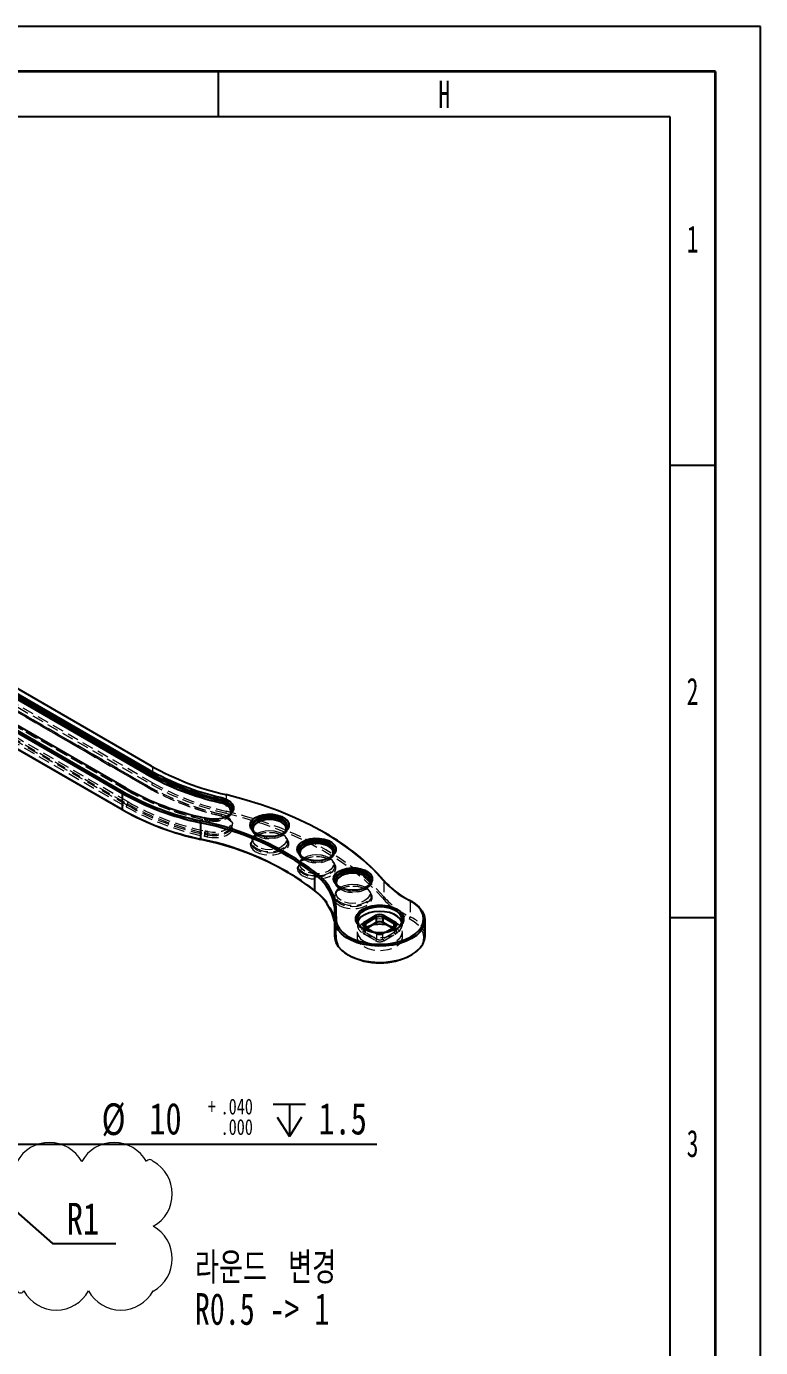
# Model space of a CAD drawing. Header units: millimetres. Extents: x 0 to 420, y 1 to 298.
# Drawn here: x 338.8 to 420, y 152 to 298 of the extents above; entities that cross this region are included whole.
import ezdxf

# ---------------------------------------------------------------- set-up
doc = ezdxf.new("R2010")
doc.units = ezdxf.units.MM
doc.linetypes.add('HIDDEN', pattern=[1.905, 1.27, -0.635])
for name, color, linetype in [('SLD-0', 179, 'Continuous'), ('레이어10', 30, 'Continuous'), ('치수선', 104, 'Continuous')]:
    doc.layers.add(name, color=color, linetype=linetype)
doc.layers.add('도면층1', color=4, linetype='Continuous', lineweight=35)
doc.layers.add('도면층2', color=3, linetype='Continuous', lineweight=25)
doc.styles.add('SLDTEXTSTYLE0', font='TXT', dxfattribs={"width": 0.75})
doc.styles.add('SLDTEXTSTYLE10', font='TXT', dxfattribs={"width": 0.694444})
doc.styles.add('SLDTEXTSTYLE4', font='TXT', dxfattribs={"width": 0.75, "bigfont": 'bigfont'})
doc.styles.add('SLDTEXTSTYLE6', font='TXT', dxfattribs={"width": 0.638186})
doc.dimstyles.new('SLDDIMSTYLE6', dxfattribs={"dimtxt": 3.5, "dimasz": 3.302, "dimexe": 0, "dimexo": 0.0625, "dimgap": 0.875, "dimtad": 0, "dimtih": 1, "dimtoh": 1, "dimdec": 3, "dimlfac": 1.5, "dimrnd": 1e-09, "dimzin": 12, "dimdsep": 46, "dimtxsty": 'SLDTEXTSTYLE0', "dimsah": 1, "dimcen": 0, "dimadec": 0, "dimazin": 3, "dimtfac": 1, "dimtdec": 3, "dimtofl": 0, "dimtmove": 0, "dimatfit": 3, "dimfxl": 1, "dimfrac": 2, "dimtolj": 1, "dimtzin": 12, "dimarcsym": 0})
doc.dimstyles.new('SLDDIMSTYLE7', dxfattribs={"dimtxt": 3.5, "dimasz": 3.302, "dimexe": 0, "dimexo": 0.0625, "dimgap": 0.875, "dimtad": 0, "dimtih": 1, "dimtoh": 1, "dimdec": 3, "dimlfac": 1.5, "dimrnd": 1e-09, "dimzin": 12, "dimdsep": 46, "dimtxsty": 'SLDTEXTSTYLE0', "dimblk1": 'NONE', "dimsah": 1, "dimcen": 0, "dimadec": 0, "dimazin": 3, "dimtol": 1, "dimtp": 0.04, "dimtfac": 1, "dimtdec": 3, "dimtmove": 0, "dimatfit": 3, "dimldrblk": 'NONE', "dimfxl": 1, "dimfrac": 2, "dimtolj": 1, "dimtzin": 4, "dimarcsym": 0})

# ---------------------------------------------------------------- blocks, each defined once
blk = doc.blocks.new('SW_SYMBOL_HOLE_DEPTH')
at = {"layer": '치수선', "color": 0}
for p, q in [((0, 875), (800, 875)), ((400, 875), (400, 75)), ((100, 555), (400, 75)), ((700, 555), (400, 75))]:
    blk.add_line(p, q, dxfattribs=at)
blk = doc.blocks.new('_D_17')
at = {"layer": '치수선', "transparency": 16777216}
for p, q in [((326.05, 174.45), (332.72, 174.45)), ((332.72, 174.45), (345.53, 174.45)), ((345.53, 174.45), (377.56, 174.45))]:
    blk.add_line(p, q, dxfattribs=at)
blk.add_solid([(332.72, 174.45), (336.02, 173.94), (336.02, 174.96)], dxfattribs=at)
at = {"layer": '치수선', "transparency": 16777216, "xscale": 0.004470703125, "yscale": 0.004470703125, "zscale": 0.004470703125}
blk.add_blockref('SW_SYMBOL_HOLE_DEPTH', (366.1, 174.94), dxfattribs=at)
at = {"layer": '치수선', "transparency": 16777216, "attachment_point": 1, "style": 'SLDTEXTSTYLE0'}
for s, insert, char_height in [('%%c', (347.12, 178.96), 3.5), ('10', (352.4, 179.02), 3.5), ('+', (358.86, 179.48), 1.75), ('.040', (360.28, 179.48), 1.75), ('1.5', (371.1, 179.02), 3.5), ('.000', (360.28, 177.22), 1.75)]:
    blk.add_mtext(s, dxfattribs=dict(at, insert=insert, char_height=char_height))
blk = doc.blocks.new('_None')
blk = doc.blocks.new('_D_19')
at = {"layer": '치수선', "transparency": 16777216}
for p, q in [((330.55, 173.29), (331.05, 172.84)), ((331.05, 172.84), (341.68, 163.45)), ((341.68, 163.45), (348.69, 163.45))]:
    blk.add_line(p, q, dxfattribs=at)
blk.add_solid([(331.05, 172.84), (333.19, 170.28), (333.86, 171.04)], dxfattribs=at)
at = {"layer": '치수선', "transparency": 16777216, "insert": (343.27, 167.96), "char_height": 3.5, "attachment_point": 1, "style": 'SLDTEXTSTYLE0'}
blk.add_mtext('R1', dxfattribs=at)
blk = doc.blocks.new('SW_REVISION_CLOUD_1')
at = {"layer": '레이어10', "color": 0, "linetype": 'Continuous', "lineweight": 18}
for centre, radius, start, end in [((-3.95, 5.17), 4.09, 28.955, 151.045), ((3.2, 5.17), 4.09, 28.955, 151.045), ((7.15, 6.94), 0.432, 28.955, 151.045), ((-5.55, 3.58), 4.09, 118.955, 241.045), ((5.55, 3.58), 4.09, 298.955, 61.045), ((-5.55, -3.58), 4.09, 118.955, 241.045), ((5.55, -3.58), 4.09, 298.955, 61.045), ((-7.15, -6.94), 0.432, 208.955, 331.045), ((-3.2, -5.17), 4.09, 208.955, 331.045), ((3.95, -5.17), 4.09, 208.955, 331.045)]:
    blk.add_arc(centre, radius, start, end, dxfattribs=at)

msp = doc.modelspace()

# ---------------------------------------------------------------- linework, layer by layer
at = {"color": 7, "linetype": 'Continuous', "lineweight": 25}
for p, q in [((352.192188, 215.687637), (282.667057, 255.823641)), ((282.667057, 255.660333), (352.192188, 215.524329)), ((282.773123, 256.007353), (352.298254, 215.871349)), ((352.651421, 216.238956), (283.409906, 256.211231)), ((349.385704, 213.225745), (278.402473, 254.203492)), ((278.508539, 254.387204), (349.49177, 213.409457)), ((349.83814, 213.780987), (279.152119, 254.587159)), ((352.086122, 215.340617), (282.560991, 255.476621)), ((278.402473, 252.407102), (349.385704, 211.429355)), ((349.49177, 211.368105), (278.508539, 252.345852)), ((352.192188, 215.524329), (352.086122, 215.340617)), ((352.298254, 215.871349), (352.192188, 215.687637)), ((352.192188, 215.687637), (352.192188, 215.524329)), ((349.385704, 213.225745), (349.49177, 213.409457)), ((349.385704, 213.225745), (349.385704, 211.429355)), ((360.349394, 212.384706), (360.292271, 212.182157)), ((360.406517, 212.750564), (360.349394, 212.548014)), ((360.349394, 212.548014), (360.349394, 212.384706)), ((349.49177, 211.368105), (349.385704, 211.429355)), ((358.0434, 209.970754), (358.09752, 210.173995)), ((358.0434, 209.970754), (358.0434, 208.174364)), ((371.880716, 208.811936), (371.774633, 208.873196)), ((358.09752, 208.132643), (358.0434, 208.174364)), ((370.663355, 204.29072), (370.785827, 204.463197)), ((370.663355, 204.29072), (370.663355, 202.49433)), ((378.343811, 203.577212), (378.208956, 203.661776)), ((381.423361, 201.262064), (381.317277, 201.323325)), ((372.887252, 199.221376), (372.887252, 197.424986)), ((372.907266, 199.479377), (373.056666, 199.594118)), ((376.190196, 198.996784), (377.427633, 199.711141)), ((376.296262, 198.813072), (376.190196, 198.996784)), ((377.533699, 199.527429), (376.296262, 198.813072)), ((376.296262, 198.813072), (376.296262, 198.404888)), ((376.437781, 198.323191), (377.533699, 198.955851)), ((377.427633, 198.8946), (376.437798, 198.323181)), ((377.533699, 199.527429), (377.427633, 199.711141)), ((377.427633, 198.8946), (377.533699, 198.955851)), ((377.533699, 198.955851), (377.533699, 199.527429)), ((378.240806, 199.527429), (378.346872, 199.711141)), ((379.478243, 198.813072), (378.240806, 199.527429)), ((378.240806, 199.527429), (378.240806, 198.955851)), ((378.240806, 198.955851), (379.336723, 198.323191)), ((378.346872, 198.8946), (378.240806, 198.955851)), ((378.346872, 199.711141), (379.584309, 198.996784)), ((379.336706, 198.323181), (378.346872, 198.8946)), ((379.584309, 198.996784), (379.478243, 198.813072)), ((379.478243, 198.404888), (379.478243, 198.813072)), ((382.887252, 197.424986), (382.887252, 199.221376)), ((377.23931, 197.860478), (376.190196, 198.466119)), ((379.584309, 198.466119), (378.535194, 197.860478)), ((374.351144, 195.384298), (374.457227, 195.323037)), ((381.317277, 195.323037), (381.423361, 195.384298))]:
    msp.add_line(p, q, dxfattribs=at)
at = {"color": 7, "linetype": 'HIDDEN', "lineweight": 18}
for p, q in [((283.515972, 256.149981), (352.757487, 216.177705)), ((279.258185, 254.525909), (349.944206, 213.719737)), ((349.944206, 213.556429), (279.258185, 254.3626)), ((279.364251, 254.30135), (350.050272, 213.495178)), ((282.560991, 254.25181), (352.086122, 214.115806)), ((352.192188, 214.054555), (282.667057, 254.190559)), ((283.409906, 254.169879), (352.651421, 214.197604)), ((352.757487, 214.381315), (283.515972, 254.353591)), ((279.258185, 252.892827), (349.944206, 212.086655)), ((349.944206, 211.923347), (279.258185, 252.729519)), ((350.050272, 212.270367), (279.364251, 253.076539)), ((282.667057, 254.027251), (352.192188, 213.891247)), ((352.298254, 213.829996), (282.773123, 253.966001)), ((279.152119, 252.545807), (349.83814, 211.739635)), ((352.651421, 216.238956), (352.757487, 216.177705)), ((352.757487, 216.177705), (352.757487, 214.381315)), ((349.944206, 213.719737), (349.83814, 213.780987)), ((349.944206, 213.719737), (349.944206, 213.556429)), ((350.050272, 213.495178), (349.944206, 213.556429)), ((352.192188, 214.054555), (352.086122, 214.115806)), ((352.192188, 214.054555), (352.192188, 213.891247)), ((352.192188, 213.891247), (352.298254, 213.829996)), ((352.757487, 214.381315), (352.651421, 214.197604)), ((349.83814, 211.739635), (349.944206, 211.923347)), ((350.050272, 212.270367), (349.944206, 212.086655)), ((349.944206, 212.086655), (349.944206, 211.923347)), ((360.84388, 213.083753), (360.901084, 213.041321)), ((360.901084, 213.041321), (360.901084, 211.244931)), ((358.45518, 210.527268), (358.509852, 210.485424)), ((358.509852, 210.485424), (358.509852, 210.322116)), ((358.564525, 210.280271), (358.509852, 210.322116)), ((358.779608, 210.452638), (358.835985, 210.410401)), ((358.835985, 210.410401), (358.835985, 210.247093)), ((360.349394, 210.914933), (360.292271, 210.957345)), ((360.349394, 210.914933), (360.349394, 210.751624)), ((360.349394, 210.751624), (360.406517, 210.709212)), ((360.901084, 211.244931), (360.84388, 211.042401)), ((361.002234, 210.663617), (360.896151, 210.724878)), ((360.896151, 210.439495), (361.002234, 210.500755)), ((361.002234, 210.664063), (361.108317, 210.725324)), ((361.108317, 210.439049), (361.002234, 210.500309)), ((361.587821, 211.317073), (361.587821, 211.480381)), ((358.564525, 209.05546), (358.509852, 208.852342)), ((358.509852, 208.852342), (358.509852, 208.689034)), ((358.835985, 210.247093), (358.892362, 210.204857)), ((358.835985, 208.77732), (358.892362, 208.980045)), ((361.587821, 209.683991), (361.587821, 209.847299)), ((363.690505, 209.561338), (363.690505, 209.39803)), ((367.690505, 209.39803), (367.690505, 209.561338)), ((358.509852, 208.689034), (358.45518, 208.485916)), ((358.835985, 208.614012), (358.779608, 208.411286)), ((358.835985, 208.77732), (358.835985, 208.614012)), ((363.690505, 207.928257), (363.690505, 207.764949)), ((364.169979, 208.806323), (364.276062, 208.745063)), ((364.276062, 208.581224), (364.169979, 208.519963)), ((364.382145, 208.805793), (364.276062, 208.744532)), ((364.276062, 208.581755), (364.382145, 208.520494)), ((367.104949, 208.744532), (366.998866, 208.805793)), ((366.998866, 208.520494), (367.104949, 208.581755)), ((367.104949, 208.745063), (367.211032, 208.806323)), ((367.211032, 208.519963), (367.104949, 208.581224)), ((367.690505, 207.764949), (367.690505, 207.928257)), ((368.889148, 206.899012), (368.889148, 206.735704)), ((369.368621, 206.143997), (369.474705, 206.082737)), ((369.474705, 205.918898), (369.368621, 205.857638)), ((369.580788, 206.143467), (369.474705, 206.082206)), ((369.474705, 205.919429), (369.580788, 205.858168)), ((372.303591, 206.082206), (372.197508, 206.143467)), ((372.197508, 205.858168), (372.303591, 205.919429)), ((372.303591, 206.082737), (372.409675, 206.143997)), ((372.409675, 205.857638), (372.303591, 205.918898)), ((372.889148, 206.735704), (372.889148, 206.899012)), ((367.743469, 204.505459), (367.637386, 204.56672)), ((368.889148, 205.265931), (368.889148, 205.102623)), ((372.889148, 205.102623), (372.889148, 205.265931)), ((372.917124, 203.629818), (372.917124, 203.46651)), ((376.917124, 203.46651), (376.917124, 203.629818)), ((378.343811, 203.577212), (378.343811, 201.780822)), ((370.785827, 202.421845), (370.663355, 202.49433)), ((372.917124, 201.996737), (372.917124, 201.833428)), ((373.396597, 202.874803), (373.502681, 202.813543)), ((373.502681, 202.649704), (373.396597, 202.588443)), ((373.608764, 202.874272), (373.502681, 202.813012)), ((373.502681, 202.650235), (373.608764, 202.588974)), ((376.331567, 202.813012), (376.225484, 202.874272)), ((376.225484, 202.588974), (376.331567, 202.650235)), ((376.331567, 202.813543), (376.437651, 202.874803)), ((376.437651, 202.588443), (376.331567, 202.649704)), ((376.917124, 201.833428), (376.917124, 201.996737)), ((378.343811, 201.780822), (378.208956, 201.620424)), ((380.635414, 201.696489), (380.741497, 201.635229)), ((372.9573, 198.32799), (372.9573, 200.12438)), ((381.228543, 201.368683), (381.128304, 201.426745)), ((381.228543, 201.368683), (381.423361, 201.262064)), ((381.228543, 201.368683), (381.228543, 199.572293)), ((372.907266, 199.479377), (372.907266, 197.682987)), ((375.387252, 199.221376), (375.387252, 198.731451)), ((380.387252, 198.731451), (380.387252, 199.221376)), ((381.228543, 199.572293), (381.128304, 199.385393)), ((372.907266, 197.682987), (372.887252, 197.424986)), ((373.056666, 197.552766), (372.907266, 197.682987)), ((375.387252, 197.914911), (375.387252, 197.302505)), ((376.013115, 198.262292), (376.119198, 198.201032)), ((376.149815, 198.60897), (376.149815, 198.037392)), ((376.296262, 198.404868), (376.190196, 198.466119)), ((376.437798, 198.323181), (376.190196, 198.180243)), ((376.190196, 198.180243), (376.296262, 198.241494)), ((376.190196, 197.649578), (376.296262, 197.83329)), ((376.190196, 197.649578), (377.427633, 196.935221)), ((376.296262, 198.404888), (376.296262, 198.241494)), ((376.296262, 198.404868), (377.533699, 197.690511)), ((376.296262, 197.83329), (376.296262, 198.404868)), ((376.296262, 198.241494), (376.437781, 198.323191)), ((377.533699, 197.118933), (376.296262, 197.83329)), ((377.427633, 197.751762), (377.23931, 197.860478)), ((377.427633, 197.751762), (377.533699, 197.690511)), ((377.533699, 197.690511), (377.533699, 197.118933)), ((378.240806, 197.690511), (379.478243, 198.404868)), ((379.478243, 197.83329), (378.240806, 197.118933)), ((378.346872, 197.751762), (378.240806, 197.690511)), ((378.240806, 197.118933), (378.240806, 197.690511)), ((378.535194, 197.860478), (378.346872, 197.751762)), ((378.346872, 196.935221), (379.584309, 197.649578)), ((379.584309, 198.180243), (379.336706, 198.323181)), ((379.336723, 198.323191), (379.478243, 198.241494)), ((379.584309, 198.466119), (379.478243, 198.404868)), ((379.478243, 198.241494), (379.478243, 198.404888)), ((379.478243, 198.404868), (379.478243, 197.83329)), ((379.478243, 198.241494), (379.584309, 198.180243)), ((379.478243, 197.83329), (379.584309, 197.649578)), ((379.624689, 198.037392), (379.624689, 198.60897)), ((379.655306, 198.201032), (379.76139, 198.262292)), ((380.387252, 197.302505), (380.387252, 197.914911)), ((377.533699, 197.118933), (377.427633, 196.935221)), ((378.240806, 197.118933), (378.346872, 196.935221))]:
    msp.add_line(p, q, dxfattribs=at)
at = {"color": 7, "linetype": 'Continuous', "lineweight": 25, "flags": 128}
for points in [[(360.406517, 212.750564), (360.892408, 212.589455), (361.289689, 212.361339), (361.571378, 212.081711), (361.718342, 211.76956), (361.720601, 211.446088), (361.578002, 211.133263), (361.300228, 210.852332), (360.906147, 210.622375), (360.422521, 210.459009), (359.882199, 210.373331), (359.321876, 210.371158), (358.779608, 210.452638)], [(361.407096, 211.000755), (361.436365, 211.236951), (361.341098, 211.535406), (361.104264, 211.806344), (360.744986, 212.02789), (360.292271, 212.182157)], [(361.053355, 210.694693), (361.180757, 210.782211), (361.439151, 211.043543), (361.571803, 211.334544), (361.569701, 211.635449), (361.432989, 211.925823), (361.170953, 212.185944), (360.801388, 212.398145), (360.349394, 212.548014)], [(360.349394, 212.384706), (360.801388, 212.234837), (361.170953, 212.022636), (361.432989, 211.762515), (361.569701, 211.472141), (361.582813, 211.398727)], [(378.208956, 203.661776), (377.174132, 204.791968), (376.012392, 205.880282), (374.728799, 206.921975), (373.328947, 207.912508), (371.818937, 208.847564), (370.205348, 209.723068), (368.495212, 210.535205), (366.695984, 211.280436), (364.815502, 211.955512), (362.861963, 212.557492), (360.84388, 213.083753)], [(364.170226, 208.806181), (363.83991, 209.052013), (363.625874, 209.337544), (363.541566, 209.644833), (363.592284, 209.954572), (363.774841, 210.247298), (364.077767, 210.504619), (364.482026, 210.710366), (364.962219, 210.851611), (365.488173, 210.91948), (366.02684, 210.909707), (366.544373, 210.822908), (367.008256, 210.664535), (367.389339, 210.44454), (367.663678, 210.176747), (367.814035, 209.877981), (367.830964, 209.567015), (367.713399, 209.263389), (367.468729, 208.986179), (367.112326, 208.752805), (366.666585, 208.57793), (366.159513, 208.472542), (365.622972, 208.443263), (365.090675, 208.491933), (364.596066, 208.615493), (364.170226, 208.806181)], [(367.156072, 208.775693), (367.422556, 208.984051), (367.622357, 209.262512), (367.690505, 209.561338), (367.622357, 209.860164), (367.422556, 210.138626), (367.104719, 210.377746), (366.690505, 210.56123), (366.208144, 210.676573), (365.690505, 210.715914), (365.172867, 210.676573), (364.690505, 210.56123), (364.276292, 210.377746), (363.958455, 210.138626), (363.758654, 209.860164), (363.690505, 209.561338), (363.758654, 209.262512), (363.958455, 208.984051), (364.224939, 208.775693)], [(363.695513, 209.479684), (363.758654, 209.696856), (363.958455, 209.975318), (364.276292, 210.214438), (364.690505, 210.397922), (365.172867, 210.513264), (365.690505, 210.552606), (366.208144, 210.513264), (366.690505, 210.397922), (367.104719, 210.214438), (367.422556, 209.975318), (367.622357, 209.696856), (367.685498, 209.479684)], [(367.509785, 209.08173), (367.540505, 209.275549), (367.477468, 209.551963), (367.292652, 209.80954), (366.998653, 210.030727), (366.615505, 210.200449), (366.169321, 210.307141), (365.690505, 210.343531), (365.21169, 210.307141), (364.765505, 210.200449), (364.382358, 210.030727), (364.088358, 209.80954), (363.903543, 209.551963), (363.840505, 209.275549), (363.871226, 209.08173)], [(369.368868, 206.143855), (369.038553, 206.389687), (368.824517, 206.675218), (368.740209, 206.982507), (368.790927, 207.292246), (368.973484, 207.584972), (369.276409, 207.842293), (369.680669, 208.04804), (370.160861, 208.189285), (370.686815, 208.257154), (371.225482, 208.247381), (371.743016, 208.160582), (372.206898, 208.002209), (372.587981, 207.782214), (372.86232, 207.514421), (373.012678, 207.215655), (373.029606, 206.904689), (372.912042, 206.601063), (372.667371, 206.323853), (372.310969, 206.090479), (371.865228, 205.915604), (371.358156, 205.810216), (370.821615, 205.780937), (370.289317, 205.829607), (369.794709, 205.953168), (369.368868, 206.143855)], [(372.354711, 206.113365), (372.621199, 206.321725), (372.821, 206.600186), (372.889148, 206.899012), (372.821, 207.197838), (372.621199, 207.4763), (372.303362, 207.71542), (371.889148, 207.898904), (371.406786, 208.014247), (370.889148, 208.053588), (370.37151, 208.014247), (369.889148, 207.898904), (369.474934, 207.71542), (369.157097, 207.4763), (368.957296, 207.197838), (368.889148, 206.899012), (368.957296, 206.600186), (369.157097, 206.321725), (369.423585, 206.113365)], [(368.894156, 206.817358), (368.957296, 207.03453), (369.157097, 207.312992), (369.474934, 207.552112), (369.889148, 207.735596), (370.37151, 207.850938), (370.889148, 207.89028), (371.406786, 207.850938), (371.889148, 207.735596), (372.303362, 207.552112), (372.621199, 207.312992), (372.821, 207.03453), (372.88414, 206.817358)], [(372.708428, 206.419404), (372.739148, 206.613223), (372.676111, 206.889637), (372.491295, 207.147214), (372.197296, 207.368401), (371.814148, 207.538123), (371.367963, 207.644815), (370.889148, 207.681205), (370.410333, 207.644815), (369.964148, 207.538123), (369.581, 207.368401), (369.287001, 207.147214), (369.102185, 206.889637), (369.039148, 206.613223), (369.069868, 206.419404)], [(373.396845, 202.874661), (373.066529, 203.120493), (372.852493, 203.406024), (372.768185, 203.713313), (372.818903, 204.023052), (373.00146, 204.315778), (373.304385, 204.573099), (373.708645, 204.778846), (374.188838, 204.920091), (374.714791, 204.98796), (375.253458, 204.978187), (375.770992, 204.891388), (376.234874, 204.733015), (376.615957, 204.51302), (376.890297, 204.245227), (377.040654, 203.946461), (377.057582, 203.635495), (376.940018, 203.331868), (376.695347, 203.054659), (376.338945, 202.821285), (375.893204, 202.64641), (375.386132, 202.541022), (374.849591, 202.511743), (374.317293, 202.560413), (373.822685, 202.683973), (373.396845, 202.874661)], [(376.38269, 202.844173), (376.649175, 203.052531), (376.848976, 203.330992), (376.917124, 203.629818), (376.848976, 203.928644), (376.649175, 204.207106), (376.331338, 204.446226), (375.917124, 204.62971), (375.434762, 204.745052), (374.917124, 204.784394), (374.399486, 204.745052), (373.917124, 204.62971), (373.502911, 204.446226), (373.185073, 204.207106), (372.985272, 203.928644), (372.917124, 203.629818), (372.985272, 203.330992), (373.185073, 203.052531), (373.451558, 202.844173)], [(372.922132, 203.548164), (372.985272, 203.765336), (373.185073, 204.043798), (373.502911, 204.282918), (373.917124, 204.466402), (374.399486, 204.581744), (374.917124, 204.621085), (375.434762, 204.581744), (375.917124, 204.466402), (376.331338, 204.282918), (376.649175, 204.043798), (376.848976, 203.765336), (376.912116, 203.548164)], [(376.736404, 203.15021), (376.767124, 203.344029), (376.704087, 203.620443), (376.519271, 203.87802), (376.225272, 204.099206), (375.842124, 204.268929), (375.395939, 204.375621), (374.917124, 204.412011), (374.438309, 204.375621), (373.992124, 204.268929), (373.608977, 204.099206), (373.314977, 203.87802), (373.130161, 203.620443), (373.067124, 203.344029), (373.097845, 203.15021)], [(381.423361, 201.262064), (381.787252, 201.02765), (382.242824, 200.638849), (382.58321, 200.212562), (382.799407, 199.760062), (382.885699, 199.293316), (382.839804, 198.824668), (382.662935, 198.366511), (382.359769, 197.930961), (381.938325, 197.529538), (381.409747, 197.172856), (380.788014, 196.870349), (380.089569, 196.630016), (379.332881, 196.458214), (378.537963, 196.359486), (377.725837, 196.336442), (376.917979, 196.389692), (376.135755, 196.517829), (375.39985, 196.717462), (374.729726, 196.983314), (374.143105, 197.308352), (373.655501, 197.683982), (373.279808, 198.100269), (373.025963, 198.546205), (372.900678, 199.009996), (372.907266, 199.479377), (372.907266, 199.479377)], [(373.056666, 199.594118), (373.050275, 199.138818), (373.171801, 198.688941), (373.418031, 198.256383), (373.782453, 197.852585), (374.255429, 197.488224), (374.824452, 197.172937), (375.474472, 196.915061), (376.1883, 196.721416), (376.947057, 196.597124), (377.730679, 196.545471), (378.518442, 196.567823), (379.289513, 196.66359), (380.023499, 196.830238), (380.700991, 197.063361), (381.304072, 197.356793), (381.816793, 197.702774), (382.225594, 198.092155), (382.519664, 198.514638), (382.691227, 198.95905), (382.735746, 199.413639), (382.652042, 199.866382), (382.442331, 200.305307), (382.112157, 200.718806), (381.670252, 201.095943), (381.128304, 201.426745)], [(376.013419, 198.262116), (375.643433, 198.529948), (375.385961, 198.838592), (375.253915, 199.172572), (375.253915, 199.515142), (375.385961, 199.849122), (375.643433, 200.157766), (376.013419, 200.425598), (376.477367, 200.639186), (377.012013, 200.787821), (377.590546, 200.86405), (378.183958, 200.86405), (378.762492, 200.787821), (379.297137, 200.639186), (379.761085, 200.425598), (380.131071, 200.157766), (380.388543, 199.849122), (380.52059, 199.515142), (380.52059, 199.172572), (380.388543, 198.838592), (380.131071, 198.529948), (379.761085, 198.262116), (379.297137, 198.048528), (378.762492, 197.899893), (378.183958, 197.823664), (377.590546, 197.823664), (377.012013, 197.899893), (376.477367, 198.048528), (376.013419, 198.262116)], [(379.706805, 198.231664), (379.754815, 198.26193), (380.087756, 198.536423), (380.302067, 198.847843), (380.386195, 199.1794), (380.335604, 199.51322), (380.153022, 199.831307), (379.848291, 200.116512), (379.437841, 200.35346), (378.943798, 200.529377), (378.392796, 200.634779), (377.81454, 200.663985), (377.240205, 200.615419), (376.700751, 200.4917), (376.225263, 200.299497), (375.839372, 200.049172), (375.563883, 199.754221), (375.413648, 199.430544), (375.396766, 199.095591), (375.514146, 198.767419), (375.759461, 198.46372), (376.067699, 198.231664)], [(380.350977, 198.976414), (380.335604, 199.023296), (380.153022, 199.341382), (379.848291, 199.626587), (379.437841, 199.863535), (378.943798, 200.039452), (378.392796, 200.144855), (377.81454, 200.17406), (377.240205, 200.125494), (376.700751, 200.001775), (376.225263, 199.809572), (375.839372, 199.559248), (375.563883, 199.264297), (375.423527, 198.976414)], [(372.887252, 197.424986), (372.900678, 197.213606), (373.025963, 196.749815), (373.279808, 196.303879), (373.655501, 195.887592), (374.143105, 195.511962), (374.729726, 195.186924), (375.39985, 194.921072), (376.135755, 194.721439), (376.917979, 194.593302), (377.725837, 194.540052), (378.537963, 194.563096), (379.332881, 194.661824), (380.089569, 194.833626), (380.788014, 195.073959), (381.409747, 195.376466), (381.938325, 195.733148), (382.359769, 196.134571), (382.662935, 196.570121), (382.839804, 197.028278), (382.887252, 197.424986)]]:
    msp.add_lwpolyline(points, dxfattribs=at)
at = {"color": 7, "linetype": 'HIDDEN', "lineweight": 18, "flags": 128}
for points in [[(358.779608, 208.411286), (359.321876, 208.329806), (359.882199, 208.331979), (360.422521, 208.417657), (360.906147, 208.581023), (361.300228, 208.81098), (361.578002, 209.091911), (361.720601, 209.404736), (361.718342, 209.728208), (361.571378, 210.040359), (361.289689, 210.319987), (360.892408, 210.548103), (360.406517, 210.709212)], [(361.582813, 211.398727), (361.571803, 211.171236), (361.439151, 210.880235), (361.180757, 210.618903), (360.814168, 210.404989), (360.364282, 210.25302), (359.861654, 210.173318), (359.340422, 210.171297), (358.835985, 210.247093)], [(358.835985, 208.77732), (359.340422, 208.701524), (359.861654, 208.703545), (360.364282, 208.783247), (360.814168, 208.935215), (361.180757, 209.14913), (361.439151, 209.410462), (361.571803, 209.701462), (361.569701, 210.002368), (361.432989, 210.292741), (361.170953, 210.552862), (360.801388, 210.765063), (360.349394, 210.914933)], [(360.349394, 210.751624), (360.801388, 210.601755), (361.170953, 210.389554), (361.432989, 210.129433), (361.569701, 209.83906), (361.571803, 209.538154), (361.439151, 209.247154), (361.180757, 208.985822), (360.814168, 208.771907), (360.364282, 208.619938), (359.861654, 208.540237), (359.340422, 208.538216), (358.835985, 208.614012)], [(358.892362, 210.204857), (359.402648, 210.131907), (359.927877, 210.144757), (360.425641, 210.24237), (360.855753, 210.416865), (361.183484, 210.654153), (361.382374, 210.935075), (361.407096, 211.000755)], [(360.292271, 210.957345), (360.744986, 210.803079), (361.104264, 210.581533), (361.341098, 210.310595), (361.436365, 210.012139), (361.382374, 209.710264), (361.183484, 209.429342), (360.855753, 209.192054), (360.425641, 209.017559), (359.927877, 208.919946), (359.402648, 208.907095), (358.892362, 208.980045)], [(360.84388, 211.042401), (362.861963, 210.51614), (364.815502, 209.91416), (366.695984, 209.239084), (368.495212, 208.493853), (370.205348, 207.681716), (371.818937, 206.806212), (373.328947, 205.871156), (374.728799, 204.880623), (376.012392, 203.83893), (377.174132, 202.750616), (378.208956, 201.620424)], [(378.343811, 201.780822), (377.30436, 202.916068), (376.137425, 204.009248), (374.848093, 205.0556), (373.441981, 206.050562), (371.925218, 206.989799), (370.304414, 207.869218), (368.586631, 208.684987), (366.779357, 209.43355), (364.890467, 210.111645), (362.928192, 210.716317), (360.901084, 211.244931)], [(364.170226, 206.764829), (364.596066, 206.574141), (365.090675, 206.450581), (365.622972, 206.401911), (366.159513, 206.43119), (366.666585, 206.536578), (367.112326, 206.711453), (367.468729, 206.944827), (367.713399, 207.222037), (367.830964, 207.525663), (367.814035, 207.836629), (367.663678, 208.135395), (367.389339, 208.403188), (367.008256, 208.623183), (366.544373, 208.781556), (366.02684, 208.868355), (365.488173, 208.878128), (364.962219, 208.810259), (364.482026, 208.669014), (364.077767, 208.463267), (363.774841, 208.205946), (363.592284, 207.91322), (363.541566, 207.603481), (363.625874, 207.296192), (363.83991, 207.010661), (364.170226, 206.764829)], [(364.276292, 207.111849), (364.690505, 206.928365), (365.172867, 206.813022), (365.690505, 206.773681), (366.208144, 206.813022), (366.690505, 206.928365), (367.104719, 207.111849), (367.422556, 207.350969), (367.622357, 207.629431), (367.690505, 207.928257), (367.622357, 208.227083), (367.422556, 208.505544), (367.104719, 208.744665), (366.690505, 208.928148), (366.208144, 209.043491), (365.690505, 209.082832), (365.172867, 209.043491), (364.690505, 208.928148), (364.276292, 208.744665), (363.958455, 208.505544), (363.758654, 208.227083), (363.690505, 207.928257), (363.758654, 207.629431), (363.958455, 207.350969), (364.276292, 207.111849)], [(364.276292, 206.94854), (363.958455, 207.187661), (363.758654, 207.466122), (363.690505, 207.764949), (363.758654, 208.063775), (363.958455, 208.342236), (364.276292, 208.581357), (364.690505, 208.76484), (365.172867, 208.880183), (365.690505, 208.919524), (366.208144, 208.880183), (366.690505, 208.76484), (367.104719, 208.581357), (367.422556, 208.342236), (367.622357, 208.063775), (367.690505, 207.764949), (367.622357, 207.466122), (367.422556, 207.187661), (367.104719, 206.94854), (366.690505, 206.765057), (366.208144, 206.649714), (365.690505, 206.610373), (365.172867, 206.649714), (364.690505, 206.765057), (364.276292, 206.94854)], [(364.382358, 207.29556), (364.088358, 207.516747), (363.903543, 207.774324), (363.840505, 208.050738), (363.903543, 208.327152), (364.088358, 208.584729), (364.382358, 208.805915), (364.765505, 208.975638), (365.21169, 209.082329), (365.690505, 209.11872), (366.169321, 209.082329), (366.615505, 208.975638), (366.998653, 208.805915), (367.292652, 208.584729), (367.477468, 208.327152), (367.540505, 208.050738), (367.477468, 207.774324), (367.292652, 207.516747), (366.998653, 207.29556), (366.615505, 207.125838), (366.169321, 207.019146), (365.690505, 206.982756), (365.21169, 207.019146), (364.765505, 207.125838), (364.382358, 207.29556)], [(367.685498, 209.479684), (367.690505, 209.39803), (367.622357, 209.099204), (367.422556, 208.820742), (367.104719, 208.581622), (366.690505, 208.398138), (366.208144, 208.282796), (365.690505, 208.243455), (365.172867, 208.282796), (364.690505, 208.398138), (364.276292, 208.581622)], [(364.382358, 208.520372), (364.765505, 208.350649), (365.21169, 208.243957), (365.690505, 208.207567), (366.169321, 208.243957), (366.615505, 208.350649), (366.998653, 208.520372), (367.292652, 208.741558), (367.477468, 208.999135), (367.509785, 209.08173)], [(369.368868, 204.102503), (369.794709, 203.911815), (370.289317, 203.788255), (370.821615, 203.739585), (371.358156, 203.768864), (371.865228, 203.874252), (372.310969, 204.049127), (372.667371, 204.282501), (372.912042, 204.559711), (373.029606, 204.863337), (373.012678, 205.174303), (372.86232, 205.473069), (372.587981, 205.740862), (372.206898, 205.960857), (371.743016, 206.11923), (371.225482, 206.206029), (370.686815, 206.215802), (370.160861, 206.147933), (369.680669, 206.006688), (369.276409, 205.800941), (368.973484, 205.54362), (368.790927, 205.250894), (368.740209, 204.941155), (368.824517, 204.633866), (369.038553, 204.348335), (369.368868, 204.102503)], [(369.474934, 204.449523), (369.889148, 204.266039), (370.37151, 204.150697), (370.889148, 204.111355), (371.406786, 204.150697), (371.889148, 204.266039), (372.303362, 204.449523), (372.621199, 204.688643), (372.821, 204.967105), (372.889148, 205.265931), (372.821, 205.564757), (372.621199, 205.843218), (372.303362, 206.082339), (371.889148, 206.265822), (371.406786, 206.381165), (370.889148, 206.420506), (370.37151, 206.381165), (369.889148, 206.265822), (369.474934, 206.082339), (369.157097, 205.843218), (368.957296, 205.564757), (368.889148, 205.265931), (368.957296, 204.967105), (369.157097, 204.688643), (369.474934, 204.449523)], [(369.474934, 204.286214), (369.157097, 204.525335), (368.957296, 204.803796), (368.889148, 205.102623), (368.957296, 205.401449), (369.157097, 205.67991), (369.474934, 205.919031), (369.889148, 206.102514), (370.37151, 206.217857), (370.889148, 206.257198), (371.406786, 206.217857), (371.889148, 206.102514), (372.303362, 205.919031), (372.621199, 205.67991), (372.821, 205.401449), (372.889148, 205.102623), (372.821, 204.803796), (372.621199, 204.525335), (372.303362, 204.286214), (371.889148, 204.102731), (371.406786, 203.987388), (370.889148, 203.948047), (370.37151, 203.987388), (369.889148, 204.102731), (369.474934, 204.286214)], [(369.581, 204.633234), (369.287001, 204.854421), (369.102185, 205.111998), (369.039148, 205.388412), (369.102185, 205.664826), (369.287001, 205.922403), (369.581, 206.143589), (369.964148, 206.313312), (370.410333, 206.420004), (370.889148, 206.456394), (371.367963, 206.420004), (371.814148, 206.313312), (372.197296, 206.143589), (372.491295, 205.922403), (372.676111, 205.664826), (372.739148, 205.388412), (372.676111, 205.111998), (372.491295, 204.854421), (372.197296, 204.633234), (371.814148, 204.463512), (371.367963, 204.35682), (370.889148, 204.32043), (370.410333, 204.35682), (369.964148, 204.463512), (369.581, 204.633234)], [(372.88414, 206.817358), (372.889148, 206.735704), (372.821, 206.436878), (372.621199, 206.158416), (372.303362, 205.919296), (371.889148, 205.735813), (371.406786, 205.62047), (370.889148, 205.581129), (370.37151, 205.62047), (369.889148, 205.735813), (369.474934, 205.919296)], [(369.581, 205.858046), (369.964148, 205.688323), (370.410333, 205.581631), (370.889148, 205.545241), (371.367963, 205.581631), (371.814148, 205.688323), (372.197296, 205.858046), (372.491295, 206.079232), (372.676111, 206.336809), (372.708428, 206.419404)], [(373.502911, 201.180328), (373.917124, 200.996845), (374.399486, 200.881502), (374.917124, 200.842161), (375.434762, 200.881502), (375.917124, 200.996845), (376.331338, 201.180328), (376.649175, 201.419449), (376.848976, 201.69791), (376.917124, 201.996737), (376.848976, 202.295563), (376.649175, 202.574024), (376.331338, 202.813145), (375.917124, 202.996628), (375.434762, 203.111971), (374.917124, 203.151312), (374.399486, 203.111971), (373.917124, 202.996628), (373.502911, 202.813145), (373.185073, 202.574024), (372.985272, 202.295563), (372.917124, 201.996737), (372.985272, 201.69791), (373.185073, 201.419449), (373.502911, 201.180328)], [(373.608977, 201.36404), (373.314977, 201.585227), (373.130161, 201.842804), (373.067124, 202.119218), (373.130161, 202.395632), (373.314977, 202.653209), (373.608977, 202.874395), (373.992124, 203.044117), (374.438309, 203.150809), (374.917124, 203.1872), (375.395939, 203.150809), (375.842124, 203.044117), (376.225272, 202.874395), (376.519271, 202.653209), (376.704087, 202.395632), (376.767124, 202.119218), (376.704087, 201.842804), (376.519271, 201.585227), (376.225272, 201.36404), (375.842124, 201.194318), (375.395939, 201.087626), (374.917124, 201.051235), (374.438309, 201.087626), (373.992124, 201.194318), (373.608977, 201.36404)], [(376.912116, 203.548164), (376.917124, 203.46651), (376.848976, 203.167684), (376.649175, 202.889222), (376.331338, 202.650102), (375.917124, 202.466618), (375.434762, 202.351276), (374.917124, 202.311935), (374.399486, 202.351276), (373.917124, 202.466618), (373.502911, 202.650102)], [(373.608977, 202.588851), (373.992124, 202.419129), (374.438309, 202.312437), (374.917124, 202.276047), (375.395939, 202.312437), (375.842124, 202.419129), (376.225272, 202.588851), (376.519271, 202.810038), (376.704087, 203.067615), (376.736404, 203.15021)], [(373.396845, 200.833309), (373.822685, 200.642621), (374.317293, 200.519061), (374.849591, 200.470391), (375.386132, 200.49967), (375.893204, 200.605058), (376.338945, 200.779933), (376.695347, 201.013307), (376.940018, 201.290516), (377.057582, 201.594143), (377.040654, 201.905109), (376.890297, 202.203875), (376.615957, 202.471668), (376.234874, 202.691663), (375.770992, 202.850036), (375.253458, 202.936835), (374.714791, 202.946608), (374.188838, 202.878739), (373.708645, 202.737494), (373.304385, 202.531747), (373.00146, 202.274426), (372.818903, 201.9817), (372.768185, 201.671961), (372.852493, 201.364672), (373.066529, 201.079141), (373.396845, 200.833309)], [(373.502911, 201.01702), (373.185073, 201.256141), (372.985272, 201.534602), (372.917124, 201.833428), (372.985272, 202.132255), (373.185073, 202.410716), (373.502911, 202.649837), (373.917124, 202.83332), (374.399486, 202.948663), (374.917124, 202.988004), (375.434762, 202.948663), (375.917124, 202.83332), (376.331338, 202.649837), (376.649175, 202.410716), (376.848976, 202.132255), (376.917124, 201.833428), (376.848976, 201.534602), (376.649175, 201.256141), (376.331338, 201.01702), (375.917124, 200.833537), (375.434762, 200.718194), (374.917124, 200.678853), (374.399486, 200.718194), (373.917124, 200.833537), (373.502911, 201.01702)], [(380.688776, 201.665857), (380.790089, 201.607321), (381.228543, 201.368683)], [(376.119485, 196.8944), (376.574811, 196.686563), (377.10089, 196.544945), (377.669363, 196.477183), (378.249582, 196.486929), (378.810268, 196.573658), (379.321193, 196.732695), (379.754815, 196.955464), (380.087756, 197.229958), (380.302067, 197.541378), (380.386195, 197.872935), (380.335604, 198.206755), (380.153022, 198.524841), (379.848291, 198.810046), (379.437841, 199.046994), (378.943798, 199.222911), (378.392796, 199.328314), (377.81454, 199.357519), (377.240205, 199.308953), (376.700751, 199.185234), (376.225263, 198.993032), (375.839372, 198.742707), (375.563883, 198.447756), (375.413648, 198.124079), (375.396766, 197.789126), (375.514146, 197.460954), (375.759461, 197.157254), (376.119485, 196.8944)], [(377.01124, 198.654222), (376.700751, 198.572829), (376.225263, 198.380626), (375.839372, 198.130302), (375.563883, 197.83535), (375.413648, 197.511673), (375.396766, 197.17672), (375.514146, 196.848548), (375.759461, 196.544849), (376.119485, 196.281995)], [(376.119485, 197.710941), (376.574811, 197.503103), (377.10089, 197.361486), (377.669363, 197.293724), (378.249582, 197.30347), (378.810268, 197.390199), (379.321193, 197.549235), (379.754815, 197.772005), (380.087756, 198.046499), (380.302067, 198.357919), (380.386195, 198.689476), (380.350977, 198.976414)], [(376.119485, 196.281995), (376.574811, 196.074157), (377.10089, 195.93254), (377.669363, 195.864778), (378.249582, 195.874524), (378.810268, 195.961253), (379.321193, 196.120289), (379.754815, 196.343059), (380.087756, 196.617553), (380.302067, 196.928972), (380.386195, 197.260529), (380.335604, 197.594349), (380.153022, 197.912436), (379.848291, 198.197641), (379.437841, 198.434589), (378.943798, 198.610506), (378.763265, 198.654222)], [(381.128304, 199.385393), (381.670252, 199.054591), (382.112157, 198.677454), (382.442331, 198.263955), (382.652042, 197.82503), (382.735746, 197.372287), (382.691227, 196.917698), (382.519664, 196.473286), (382.225594, 196.050803), (381.816793, 195.661422), (381.317277, 195.323037)]]:
    msp.add_lwpolyline(points, dxfattribs=at)
at = {"color": 7, "linetype": 'Continuous', "lineweight": 25}
for centre, radius, start, end in [((367.65317, 242.977449), 30.659411, 240.70520508, 257.16791158), ((367.09187, 242.08815), 30.669251, 240.70695334, 257.1906657), ((367.108438, 242.275641), 30.486333, 240.70695334, 257.1906657), ((367.108438, 242.112333), 30.486333, 240.70695334, 257.1906657), ((367.125007, 242.299825), 30.303415, 240.70695334, 257.1906657), ((364.445761, 240.14135), 30.842423, 240.77172985, 258.01925768), ((364.461466, 240.163568), 30.657369, 240.77172985, 258.01925768), ((364.962296, 240.797895), 30.962128, 240.7597504, 257.86805324), ((364.445761, 238.34496), 30.842423, 240.77172985, 258.01925768), ((364.461466, 238.122216), 30.657369, 240.77172985, 258.01925768), ((349.016564, 168.753726), 42.826585, 76.82259527, 77.2679696), ((352.111293, 179.931153), 30.619724, 52.70737609, 78.82917371), ((352.133283, 179.971693), 30.785568, 52.70737609, 78.82917371), ((352.111293, 178.134763), 30.619724, 52.70737609, 78.82917371), ((351.028477, 174.694025), 34.177662, 60.72105927, 78.06322138), ((359.762202, 187.242493), 24.740639, 41.31805301, 60.67110577), ((367.76432, 200.089953), 5.315522, 354.64763624, 55.35911542), ((367.677676, 199.969333), 5.252492, 354.64763624, 55.35911542), ((385.353791, 209.970091), 9.531186, 221.44191081, 243.68327758), ((385.197009, 209.590974), 9.117656, 221.26733499, 240.36645244), ((367.15204, 197.771659), 5.884977, 12.95375173, 53.36913207), ((376.290899, 198.731451), 0.2838, 110.7834208, 249.2165792), ((376.373726, 198.60897), 0.218308, 110.7834208, 249.2165792), ((377.887252, 194.533203), 4.213097, 77.99916047, 102.00083953), ((377.887252, 198.824079), 0.999064, 62.60967224, 117.39032776), ((377.887252, 198.007538), 0.999064, 62.60967224, 117.39032776), ((377.887252, 198.845074), 0.768511, 62.60967224, 117.39032776), ((377.887252, 198.273495), 0.768511, 62.60967224, 117.39032776), ((379.400779, 198.60897), 0.218308, 290.7834208, 69.2165792), ((379.483606, 198.731451), 0.2838, 290.7834208, 69.2165792), ((377.887252, 201.863722), 7.385502, 242.32686681, 297.67313319)]:
    msp.add_arc(centre, radius, start, end, dxfattribs=at)
at = {"color": 7, "linetype": 'HIDDEN', "lineweight": 18}
for centre, radius, start, end in [((367.669762, 242.756725), 30.476552, 240.70520508, 257.16791158), ((364.978159, 240.57551), 30.777463, 240.7597504, 257.86805324), ((364.978159, 240.412201), 30.777463, 240.7597504, 257.86805324), ((364.994021, 240.189816), 30.592799, 240.7597504, 257.86805324), ((367.09187, 240.863338), 30.669251, 240.70695334, 257.1906657), ((367.108438, 240.64256), 30.486333, 240.70695334, 257.1906657), ((367.108438, 240.479252), 30.486333, 240.70695334, 257.1906657), ((367.125007, 240.258473), 30.303415, 240.70695334, 257.1906657), ((367.65317, 240.936097), 30.659411, 240.70520508, 257.16791158), ((367.669762, 240.960335), 30.476552, 240.70520508, 257.16791158), ((364.978159, 238.942428), 30.777463, 240.7597504, 257.86805324), ((364.978159, 238.77912), 30.777463, 240.7597504, 257.86805324), ((364.994021, 238.965005), 30.592799, 240.7597504, 257.86805324), ((351.791203, 173.0253), 41.039881, 60.69149037, 77.17486215), ((364.962296, 238.756543), 30.962128, 240.7597504, 257.86805324), ((349.021636, 168.492363), 43.051637, 76.82259527, 77.2679696), ((349.021636, 168.329054), 43.051637, 76.82259527, 77.2679696), ((359.588694, 213.32903), 3.014127, 255.53863169, 299.07354256), ((349.021636, 166.859281), 43.051637, 76.82259527, 77.2679696), ((349.026709, 168.067691), 43.276689, 76.82259527, 77.2679696), ((349.026709, 166.84288), 43.276689, 76.82259527, 77.2679696), ((364.625103, 209.444025), 0.930273, 177.80321859, 247.97843416), ((364.822961, 209.434931), 1.01516, 200.36055557, 244.27685821), ((349.016564, 166.712374), 42.826585, 76.82259527, 77.2679696), ((349.021636, 166.695973), 43.051637, 76.82259527, 77.2679696), ((365.690505, 211.399034), 3.004962, 240.80947593, 299.19052424), ((369.823746, 206.781699), 0.930273, 177.8032186, 247.97843416), ((370.021603, 206.772605), 1.01516, 200.36054143, 244.27685965), ((370.889148, 208.736709), 3.004964, 240.80955712, 299.19043946), ((356.148144, 184.311781), 23.285966, 51.05269375, 60.13531046), ((373.851722, 203.512505), 0.930273, 177.80321859, 247.97843416), ((374.04958, 203.503411), 1.01516, 200.3605557, 244.27685819), ((367.76432, 198.048601), 5.315522, 354.64763624, 55.35911542), ((374.917124, 205.467514), 3.004962, 240.8094761, 299.19052405), ((385.353791, 207.928739), 9.531186, 221.44191081, 243.68327758), ((385.403925, 208.014334), 9.418168, 221.44191081, 243.68327758), ((368.761946, 198.328139), 4.195223, 351.15381361, 10.47506339), ((376.533518, 198.762753), 1.130368, 169.10448351, 248.51351373), ((380.332248, 197.165644), 2.568133, 5.79588588, 69.57345063), ((375.433899, 197.491247), 2.378029, 178.51760626, 245.75078337), ((376.290899, 197.914911), 0.2838, 110.7834208, 249.2165792), ((377.887252, 201.54762), 3.782372, 241.24525842, 298.75474523), ((376.373726, 198.037392), 0.218308, 110.7834208, 249.2165792), ((377.887252, 198.638824), 0.999064, 242.60967224, 297.39032776), ((377.887252, 198.372867), 0.768511, 242.60967224, 297.39032776), ((379.400779, 198.037392), 0.218308, 290.7834208, 69.2165792), ((379.483606, 197.914911), 0.2838, 290.7834208, 69.2165792), ((377.887252, 197.822283), 0.999064, 242.60967224, 297.39032776), ((377.887252, 197.801288), 0.768511, 242.60967224, 297.39032776)]:
    msp.add_arc(centre, radius, start, end, dxfattribs=at)
at = {"layer": 'SLD-0', "color": 7}
for p, q in [((420, 298), (0, 298)), ((420, 1), (420, 298))]:
    msp.add_line(p, q, dxfattribs=at)
at = {"layer": '도면층1', "color": 7}
for p, q in [((415, 293), (5, 293)), ((415, 6), (415, 293))]:
    msp.add_line(p, q, dxfattribs=at)
at = {"layer": '도면층2', "color": 7}
for p, q in [((360, 293), (360, 288)), ((410, 288), (10, 288)), ((410, 11), (410, 288)), ((410, 249.5), (415, 249.5)), ((410, 199.5), (415, 199.5))]:
    msp.add_line(p, q, dxfattribs=at)

# ---------------------------------------------------------------- block references
at = {"layer": '레이어10', "linetype": 'Continuous', "lineweight": 18}
msp.add_blockref('SW_REVISION_CLOUD_1', (345.299383, 165.368562), dxfattribs=at)

# ---------------------------------------------------------------- texts
at = {"layer": '도면층2', "color": 7, "char_height": 3, "attachment_point": 2, "style": 'SLDTEXTSTYLE6'}
for s, insert in [('H', (385.013528, 291.992203)), ('1', (412.478376, 275.998203)), ('2', (412.478376, 225.998203)), ('3', (412.478376, 176.023703))]:
    msp.add_mtext(s, dxfattribs=dict(at, insert=insert))
at = {"layer": '레이어10', "char_height": 3.5, "attachment_point": 1}
for s, insert, style in [('라운드 변경', (357.438658, 162.505762), 'SLDTEXTSTYLE4'), ('R0.5 -> 1', (357.438658, 157.980067), 'SLDTEXTSTYLE10')]:
    msp.add_mtext(s, dxfattribs=dict(at, insert=insert, style=style))

# ---------------------------------------------------------------- dimensions: what is measured, and where the dimension line sits
at = {"layer": '치수선'}
dim = msp.add_diameter_dim_2p(p1=(326.053662, 174.452762), p2=(332.720329, 174.452762), text='<> {\\fGDT;x}1.5', dimstyle='SLDDIMSTYLE7', dxfattribs=at)
dim.commit()
dim.dimension.update_dxf_attribs({"geometry": '_D_17', "text_midpoint": (362.341912, 177.257623), "dimtype": 163})
dim = msp.add_radius_dim(center=(330.553662, 173.286095), mpoint=(331.05319, 172.844602), dimstyle='SLDDIMSTYLE6', dxfattribs=at)
dim.commit()
dim.dimension.update_dxf_attribs({"geometry": '_D_19', "text_midpoint": (345.981098, 166.227409), "dimtype": 164})

doc.saveas('drawing.dxf')
